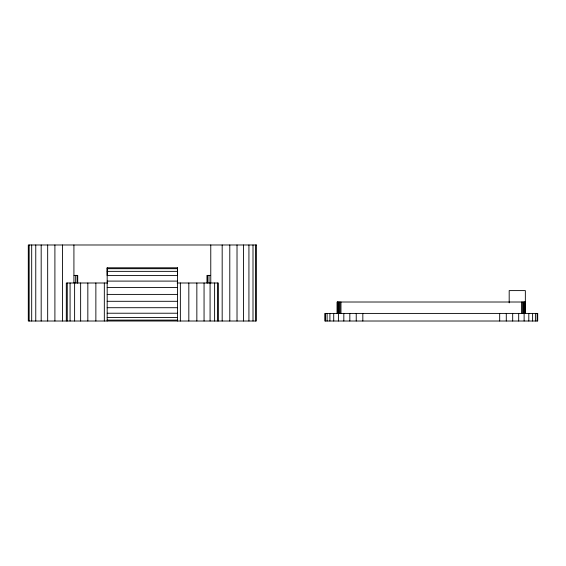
<?xml version="1.0" encoding="UTF-8"?>
<svg xmlns="http://www.w3.org/2000/svg" width="566" height="566" viewBox="0 0 566 566"><rect width="100%" height="100%" fill="white"/><g stroke="black" fill="none" stroke-linecap="round" stroke-linejoin="round"><path stroke-width="0.85" d="M107.179 267.796L107.179 275.585L177.512 275.585L177.512 267.796L107.179 267.796L107.179 321.014M107.179 268.701L177.512 268.701M107.179 271.362L177.512 271.362M74.068 275.394L77.719 275.394L77.719 283M210.623 275.394L206.972 275.394L206.972 283M107.179 281.097L177.512 281.097M107.568 283L66.314 283L66.314 321.014M177.116 283L218.377 283L218.377 321.014M107.179 287.514L177.512 287.514M107.179 294.405L177.512 294.405M107.179 301.296L177.512 301.296M525.347 302.011L337.173 302.011L337.173 313.415M107.179 307.713L177.512 307.713M107.179 313.224L177.512 313.224M107.179 317.448L177.512 317.448M107.179 320.108L177.512 320.108M537.12 313.415L537.12 321.014M535.401 313.415L535.401 321.014M532.606 313.415L532.606 321.014M528.807 313.415L528.807 321.014M525.347 313.415L525.347 290.606L509.188 290.606L509.188 302.888M525.213 302.011L525.213 313.415M524.838 302.011L524.838 313.415M524.236 302.011L524.236 313.415M524.123 313.415L524.123 321.014M523.444 302.011L523.444 313.415M522.524 302.011L522.524 313.415M521.541 302.011L521.541 313.415M518.689 313.415L518.689 321.014M512.683 313.415L512.683 321.014M506.287 313.415L506.287 321.014M499.686 313.415L499.686 321.014M362.834 313.415L362.834 321.014M356.233 313.415L356.233 321.014M349.83 313.415L349.83 321.014M343.824 313.415L343.824 321.014M340.973 302.011L340.973 313.415M339.989 302.011L339.989 313.415M339.069 302.011L339.069 313.415M338.397 313.415L338.397 321.014M338.284 302.011L338.284 313.415M337.683 302.011L337.683 313.415M337.301 302.011L337.301 313.415M333.714 313.415L333.714 321.014M329.907 313.415L329.907 321.014M327.113 313.415L327.113 321.014M325.393 313.415L325.393 321.014M255.528 244.986L255.528 321.014M253.002 244.986L253.002 321.014M248.927 244.986L248.927 321.014M243.507 244.986L243.507 321.014M237.02 244.986L237.02 321.014M229.789 244.986L229.789 321.014M222.176 244.986L222.176 321.014M217.422 283L217.422 321.014M214.613 283L214.613 321.014M210.771 244.986L210.771 283M210.078 283L210.078 321.014M209.01 275.394L209.01 283M207.489 275.394L207.489 283M204.057 283L204.057 321.014M196.848 283L196.848 321.014M188.825 283L188.825 321.014M180.363 283L180.363 321.014M177.512 267.796L177.512 321.014M104.328 283L104.328 321.014M95.866 283L95.866 321.014M87.836 283L87.836 321.014M80.634 283L80.634 321.014M77.202 275.394L77.202 283M75.681 275.394L75.681 283M74.613 283L74.613 321.014M73.92 244.986L73.92 283M70.078 283L70.078 321.014M67.262 283L67.262 321.014M62.515 244.986L62.515 321.014M54.902 244.986L54.902 321.014M47.671 244.986L47.671 321.014M41.177 244.986L41.177 321.014M35.764 244.986L35.764 321.014M31.689 244.986L31.689 321.014M29.156 244.986L29.156 321.014M256.391 244.986L28.3 244.986L28.3 321.014L256.391 321.014L256.391 244.986M537.7 313.415L324.813 313.415L324.813 321.014L537.7 321.014L537.7 313.415"/></g></svg>
